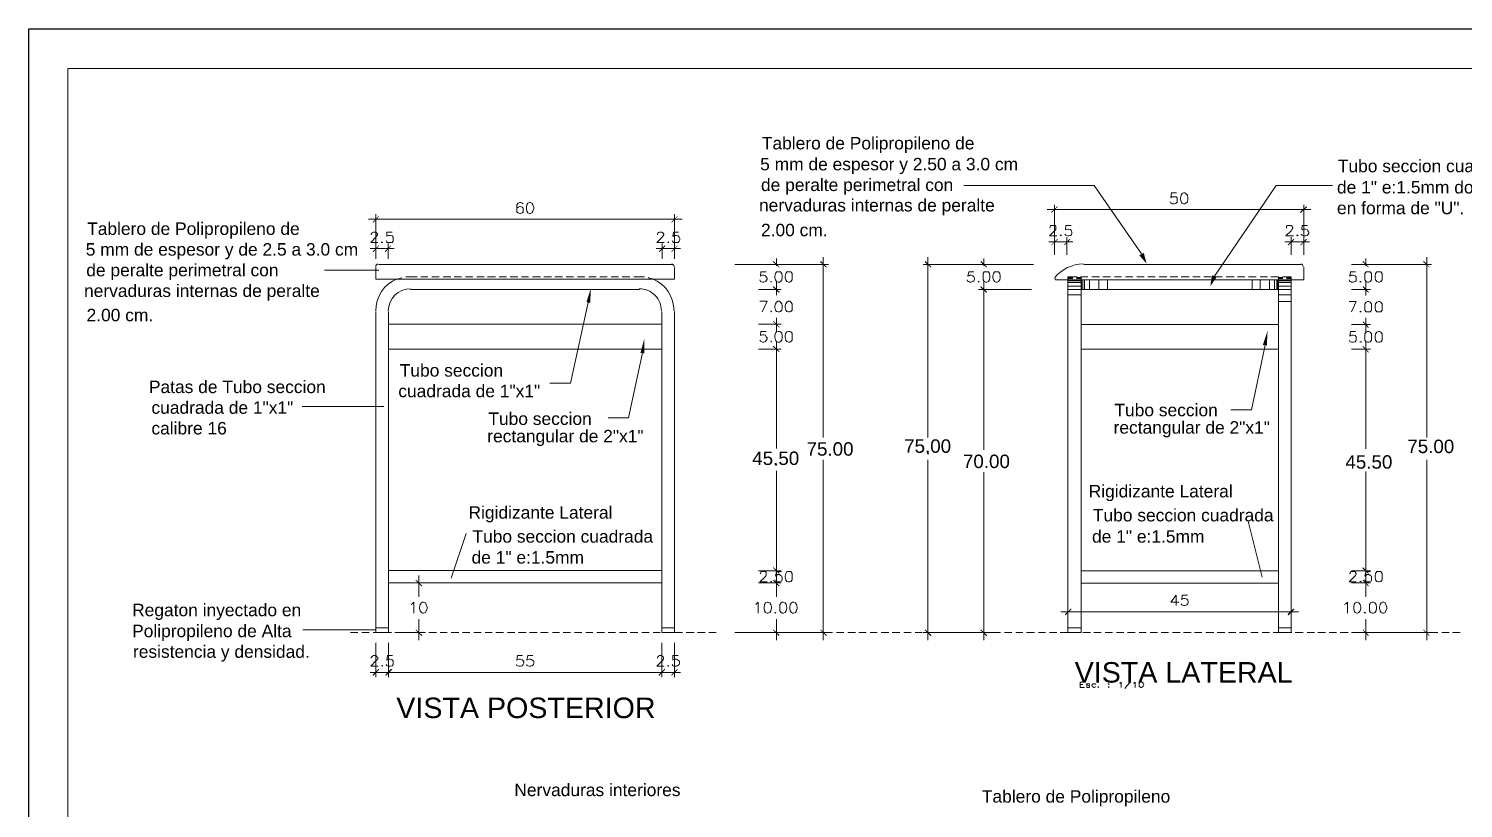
# Model space of a CAD drawing. Header units: inches. Extents: x 0.09 to 5.48, y 0.22 to 3.71.
# Drawn here: x 0.089 to 2.97, y 2.146 to 3.713 of the extents above; entities that cross this region are included whole.
import ezdxf

# ---------------------------------------------------------------- set-up
doc = ezdxf.new("R2010")
doc.units = ezdxf.units.IN
doc.header["$MEASUREMENT"] = 0
for name, color, linetype in [('PDF_PDF4_PDF5_PDF10_0', 7, 'Continuous'), ('PDF_PDF4_PDF5_PDF10_COTAS', 7, 'Continuous'), ('PDF_PDF4_PDF5_PDF10_COTAS-01', 7, 'Continuous'), ('PDF_PDF4_PDF5_PDF10_PIEZAS', 7, 'Continuous'), ('PDF_PDF4_PDF5_PDF10_TEXTO', 7, 'Continuous'), ('PDF_Texto', 7, 'Continuous')]:
    doc.layers.add(name, color=color, linetype=linetype)
doc.styles.add('PDF Arial', font='arial.ttf')

msp = doc.modelspace()

# ---------------------------------------------------------------- linework, layer by layer
at = {"layer": 'PDF_PDF4_PDF5_PDF10_0', "lineweight": 13}
for points in [[(2.3237, 3.2601), (2.2288, 3.3977), (1.9671, 3.3977)], [(2.4703, 3.2157), (2.5938, 3.3977), (2.7073, 3.3977)], [(2.1491, 3.2584), (2.1491, 3.2938)], [(2.1738, 3.2584), (2.1738, 3.2938)], [(2.6242, 3.2584), (2.6242, 3.2938)], [(2.6494, 3.2584), (2.6494, 3.2938)], [(0.7743, 3.2713), (0.7861, 3.2713), (0.8108, 3.2713), (0.8226, 3.2713)], [(0.7861, 3.2505), (0.7861, 3.2809)], [(0.8108, 3.2505), (0.8108, 3.2809)], [(1.3488, 3.2713), (1.3611, 3.2713), (1.3858, 3.2713), (1.3976, 3.2713)], [(1.3611, 3.2505), (1.3611, 3.2809)], [(1.3858, 3.2505), (1.3858, 3.2809)], [(2.1373, 3.2842), (2.1491, 3.2842), (2.1738, 3.2842), (2.1856, 3.2842)], [(2.6612, 3.2842), (2.6494, 3.2842), (2.6242, 3.2842), (2.6118, 3.2842)], [(0.7917, 3.2275), (0.6968, 3.2275), (0.6827, 3.2275)], [(1.5066, 3.2393), (1.6953, 3.2393)], [(1.5543, 3.2393), (1.5998, 3.2393)], [(1.5903, 3.2365), (1.5903, 3.2393), (1.5903, 3.2511)], [(1.6846, 3.2539), (1.6846, 2.8917)], [(2.0322, 3.2393), (1.8851, 3.2393)], [(1.8947, 3.2539), (1.8947, 2.8917)], [(2.1064, 3.2393), (1.9963, 3.2393)], [(2.007, 3.2365), (2.007, 3.2393), (2.007, 3.2511)], [(2.7455, 3.2393), (2.7837, 3.2393)], [(2.7528, 3.2393), (2.9061, 3.2393)], [(2.7741, 3.2365), (2.7741, 3.2393), (2.7741, 3.2511)], [(2.8965, 3.2539), (2.8965, 2.8917)], [(1.5903, 3.1916), (1.5903, 3.1888), (1.5903, 3.1775), (1.5903, 3.2045)], [(2.007, 3.2045), (2.007, 2.8664)], [(2.7741, 3.2045), (2.7741, 3.1764)], [(1.5998, 3.1888), (1.5543, 3.1888), (1.5998, 3.1888)], [(1.9963, 3.1888), (2.1024, 3.1888), (1.9963, 3.1888)], [(2.007, 3.1916), (2.007, 3.1888), (2.007, 3.1775)], [(2.7837, 3.1888), (2.7455, 3.1888), (2.7837, 3.1888)], [(2.7741, 3.1916), (2.7741, 3.1888), (2.7741, 3.1775)], [(1.1354, 3.0006), (1.1769, 3.0006), (1.2123, 3.1629)], [(1.5998, 3.1191), (1.5543, 3.1191), (1.5998, 3.1191)], [(1.5903, 3.1045), (1.5903, 3.1315), (1.5903, 3.1191), (1.5903, 3.1169)], [(2.7837, 3.1186), (2.7455, 3.1186), (2.7837, 3.1186)], [(2.7741, 3.1034), (2.7741, 3.1315)], [(2.7741, 3.1169), (2.7741, 3.1186), (2.7741, 3.1304)], [(1.5903, 3.0843), (1.5903, 2.8692)], [(2.7741, 3.0837), (2.7741, 2.8687)], [(1.2522, 2.931), (1.2932, 2.931), (1.3213, 3.0613)], [(1.5998, 3.0691), (1.5543, 3.0691), (1.5998, 3.0691)], [(1.5903, 3.0708), (1.5903, 3.0691), (1.5903, 3.0579)], [(2.5034, 2.9467), (2.5444, 2.9467), (2.5719, 3.077)], [(2.7837, 3.0691), (2.7455, 3.0691), (2.7837, 3.0691)], [(2.7741, 3.0708), (2.7741, 3.0691), (2.7741, 3.0568)], [(0.8018, 2.9535), (0.7097, 2.9535), (0.6378, 2.9535)], [(1.5903, 2.6086), (1.5903, 2.8243)], [(1.6846, 2.484), (1.6846, 2.8468)], [(1.8947, 2.484), (1.8947, 2.8468)], [(2.8965, 2.484), (2.8965, 2.8468)], [(2.007, 2.484), (2.007, 2.8215)], [(2.7741, 2.6086), (2.7741, 2.8232)], [(2.5658, 2.6109), (2.5382, 2.7232)], [(0.9371, 2.6086), (0.9669, 2.6985)], [(1.5998, 2.6238), (1.5543, 2.6238), (1.5998, 2.6238)], [(1.5903, 2.5873), (1.5903, 2.5991), (1.5903, 2.6238), (1.5903, 2.6356)], [(2.7837, 2.6238), (2.7455, 2.6238), (2.7837, 2.6238)], [(2.7741, 2.5873), (2.7741, 2.5991), (2.7741, 2.6238), (2.7741, 2.6356)], [(0.8315, 2.5991), (0.8815, 2.5991)], [(0.872, 2.6142), (0.872, 2.5716)], [(1.5998, 2.5991), (1.5543, 2.5991), (1.5998, 2.5991)], [(1.5903, 2.6142), (1.5903, 2.5716)], [(2.7837, 2.5991), (2.7455, 2.5991), (2.7837, 2.5991)], [(2.7741, 2.6142), (2.7741, 2.5716)], [(2.1614, 2.5412), (2.6388, 2.5412)], [(2.176, 2.5193), (2.176, 2.5513)], [(2.6242, 2.5412), (2.6242, 2.5513)], [(0.872, 2.484), (0.872, 2.5266)], [(1.5903, 2.484), (1.5903, 2.5266)], [(2.7741, 2.484), (2.7741, 2.5266)], [(0.7861, 2.5047), (0.69, 2.5047), (0.6389, 2.5047)], [(0.8315, 2.4997), (0.8815, 2.4997)], [(1.5066, 2.4997), (1.6953, 2.4997)], [(1.5543, 2.4997), (1.5998, 2.4997)], [(1.8851, 2.4997), (2.0322, 2.4997), (1.9963, 2.4997)], [(2.7455, 2.4997), (2.7837, 2.4997)], [(2.7528, 2.4997), (2.9061, 2.4997)]]:
    msp.add_lwpolyline(points, dxfattribs=at)
at = {"layer": 'PDF_PDF4_PDF5_PDF10_0', "lineweight": 18}
for points in [[(2.1395, 3.3118), (2.1395, 3.3134), (2.1412, 3.3157), (2.1412, 3.3174), (2.144, 3.3174), (2.1485, 3.3174), (2.1502, 3.3174), (2.1519, 3.3157), (2.1519, 3.3134), (2.1519, 3.3118), (2.1519, 3.3095), (2.1491, 3.3067), (2.1389, 3.2966), (2.1535, 3.2966)], [(2.1822, 3.3174), (2.1715, 3.3174), (2.171, 3.3084), (2.1715, 3.3095), (2.1755, 3.3101), (2.1777, 3.3101), (2.1811, 3.3095), (2.1833, 3.3067), (2.1839, 3.3039), (2.1839, 3.3016), (2.1833, 3.2988), (2.1811, 3.2972), (2.1777, 3.2966), (2.1755, 3.2966), (2.1715, 3.2972), (2.171, 3.2983), (2.1698, 3.3)], [(2.6146, 3.3118), (2.6146, 3.3134), (2.6152, 3.3157), (2.6169, 3.3174), (2.6191, 3.3174), (2.623, 3.3174), (2.6247, 3.3174), (2.6259, 3.3157), (2.6275, 3.3134), (2.6275, 3.3118), (2.6259, 3.3095), (2.6242, 3.3067), (2.6135, 3.2966), (2.6287, 3.2966)], [(2.6573, 3.3174), (2.6466, 3.3174), (2.6455, 3.3084), (2.6466, 3.3095), (2.6494, 3.3101), (2.6528, 3.3101), (2.6562, 3.3095), (2.6579, 3.3067), (2.6596, 3.3039), (2.6596, 3.3016), (2.6579, 3.2988), (2.6562, 3.2972), (2.6528, 3.2966), (2.6494, 3.2966), (2.6466, 3.2972), (2.6455, 3.2983), (2.6438, 3.3)], [(0.7765, 3.2988), (0.7765, 3.3), (0.7776, 3.3022), (0.7782, 3.3033), (0.781, 3.3039), (0.7844, 3.3039), (0.7872, 3.3033), (0.7877, 3.3022), (0.7889, 3.3), (0.7889, 3.2983), (0.7877, 3.2966), (0.7861, 3.2938), (0.7759, 3.2831), (0.79, 3.2831)], [(0.8186, 3.3039), (0.808, 3.3039), (0.808, 3.2955), (0.808, 3.2966), (0.8113, 3.2972), (0.8147, 3.2972), (0.8186, 3.2966), (0.8203, 3.2938), (0.8209, 3.291), (0.8209, 3.2887), (0.8203, 3.2859), (0.8186, 3.2831), (0.8147, 3.2831), (0.8113, 3.2831), (0.808, 3.2831), (0.808, 3.2848), (0.8063, 3.287)], [(1.3516, 3.2988), (1.3516, 3.3), (1.3521, 3.3022), (1.3538, 3.3033), (1.3555, 3.3039), (1.36, 3.3039), (1.3617, 3.3033), (1.3628, 3.3022), (1.3645, 3.3), (1.3645, 3.2983), (1.3628, 3.2966), (1.3611, 3.2938), (1.3505, 3.2831), (1.3651, 3.2831)], [(1.3937, 3.3039), (1.3836, 3.3039), (1.3825, 3.2955), (1.3836, 3.2966), (1.3858, 3.2972), (1.3898, 3.2972), (1.3931, 3.2966), (1.3948, 3.2938), (1.3965, 3.291), (1.3965, 3.2887), (1.3948, 3.2859), (1.3931, 3.2831), (1.3898, 3.2831), (1.3858, 3.2831), (1.3836, 3.2831), (1.3825, 3.2848), (1.3808, 3.287)], [(1.5695, 3.2241), (1.5588, 3.2241), (1.5583, 3.2157), (1.5588, 3.2163), (1.5622, 3.2174), (1.565, 3.2174), (1.5684, 3.2163), (1.57, 3.214), (1.5717, 3.2112), (1.5717, 3.2095), (1.57, 3.2062), (1.5684, 3.2045), (1.565, 3.2034), (1.5622, 3.2034), (1.5588, 3.2045), (1.5583, 3.2051), (1.5571, 3.2079)], [(1.9868, 3.2241), (1.9766, 3.2241), (1.975, 3.2157), (1.9766, 3.2163), (1.9789, 3.2174), (1.9817, 3.2174), (1.9851, 3.2163), (1.9868, 3.214), (1.9884, 3.2112), (1.9884, 3.2095), (1.9868, 3.2062), (1.9851, 3.2045), (1.9817, 3.2034), (1.9789, 3.2034), (1.9766, 3.2045), (1.975, 3.2051), (1.9738, 3.2079)], [(2.7533, 3.2241), (2.7432, 3.2241), (2.7421, 3.2157), (2.7432, 3.2163), (2.7455, 3.2174), (2.7488, 3.2174), (2.7528, 3.2163), (2.7545, 3.214), (2.755, 3.2112), (2.755, 3.2095), (2.7545, 3.2062), (2.7528, 3.2045), (2.7488, 3.2034), (2.7455, 3.2034), (2.7432, 3.2045), (2.7421, 3.2051), (2.741, 3.2079)], [(1.5616, 3.1438), (1.5717, 3.1652), (1.5571, 3.1652)], [(2.7455, 3.1438), (2.755, 3.1646), (2.741, 3.1646)], [(1.5695, 3.1045), (1.5588, 3.1045), (1.5583, 3.0961), (1.5588, 3.0967), (1.5622, 3.0978), (1.565, 3.0978), (1.5684, 3.0967), (1.57, 3.0939), (1.5717, 3.0916), (1.5717, 3.0899), (1.57, 3.0866), (1.5684, 3.0843), (1.565, 3.0826), (1.5622, 3.0826), (1.5588, 3.0843), (1.5583, 3.0854), (1.5571, 3.0871)], [(2.7533, 3.1045), (2.7432, 3.1045), (2.7421, 3.095), (2.7432, 3.0961), (2.7455, 3.0967), (2.7488, 3.0967), (2.7528, 3.0961), (2.7545, 3.0939), (2.755, 3.0916), (2.755, 3.0888), (2.7545, 3.0866), (2.7528, 3.0837), (2.7488, 3.0826), (2.7455, 3.0826), (2.7432, 3.0837), (2.7421, 3.0843), (2.741, 3.0871)], [(1.5583, 2.6176), (1.5583, 2.6182), (1.5588, 2.6204), (1.5599, 2.6221), (1.5622, 2.6221), (1.5667, 2.6221), (1.5684, 2.6221), (1.5695, 2.6204), (1.57, 2.6182), (1.57, 2.6165), (1.5695, 2.6142), (1.5678, 2.6114), (1.5571, 2.6013), (1.5717, 2.6013)], [(1.6004, 2.6221), (1.5903, 2.6221), (1.5886, 2.6131), (1.5903, 2.6142), (1.5925, 2.6159), (1.5964, 2.6159), (1.5987, 2.6142), (1.6015, 2.6126), (1.6021, 2.6086), (1.6021, 2.6069), (1.6015, 2.6036), (1.5987, 2.6019), (1.5964, 2.6013), (1.5925, 2.6013), (1.5903, 2.6019), (1.5886, 2.603), (1.5875, 2.6053)], [(2.7421, 2.6176), (2.7421, 2.6182), (2.7432, 2.6204), (2.7438, 2.6221), (2.7455, 2.6221), (2.7505, 2.6221), (2.7528, 2.6221), (2.7533, 2.6204), (2.7545, 2.6182), (2.7545, 2.6165), (2.7533, 2.6142), (2.7505, 2.6114), (2.741, 2.6013), (2.755, 2.6013)], [(2.7837, 2.6221), (2.7741, 2.6221), (2.7724, 2.6131), (2.7741, 2.6142), (2.7769, 2.6159), (2.7803, 2.6159), (2.7831, 2.6142), (2.7859, 2.6126), (2.7859, 2.6086), (2.7859, 2.6069), (2.7859, 2.6036), (2.7831, 2.6019), (2.7803, 2.6013), (2.7769, 2.6013), (2.7741, 2.6019), (2.7724, 2.603), (2.7719, 2.6053)], [(2.3934, 2.5536), (2.3934, 2.5749), (2.3827, 2.5603), (2.3984, 2.5603)], [(2.4158, 2.5749), (2.4051, 2.5749), (2.4046, 2.5654), (2.4051, 2.5665), (2.408, 2.5682), (2.4113, 2.5682), (2.4147, 2.5665), (2.4164, 2.5648), (2.4175, 2.5609), (2.4175, 2.5603), (2.4164, 2.557), (2.4147, 2.5553), (2.4113, 2.5536), (2.408, 2.5536), (2.4051, 2.5553), (2.4046, 2.5553), (2.4035, 2.5575)], [(0.8568, 2.5558), (0.8585, 2.557), (0.8619, 2.5603), (0.8619, 2.5384)], [(1.5487, 2.5558), (1.5504, 2.557), (1.5538, 2.5603), (1.5538, 2.5384)], [(2.7314, 2.5558), (2.7342, 2.557), (2.7371, 2.5603), (2.7371, 2.5384)]]:
    msp.add_lwpolyline(points, dxfattribs=at)
for points in [[(2.162, 3.2983), (2.1603, 3.2972), (2.162, 3.2966), (2.162, 3.2972)], [(2.636, 3.2983), (2.6354, 3.2972), (2.636, 3.2966), (2.6382, 3.2972)], [(0.7973, 3.2848), (0.7973, 3.2831), (0.7995, 3.2831)], [(1.3729, 3.2848), (1.3724, 3.2831), (1.3729, 3.2831), (1.3746, 3.2831)], [(1.5796, 3.2051), (1.579, 3.2045), (1.5796, 3.2034), (1.5807, 3.2045)], [(1.5936, 3.2241), (1.5908, 3.2241), (1.5886, 3.2208), (1.5875, 3.2157), (1.5875, 3.2124), (1.5886, 3.2079), (1.5908, 3.2045), (1.5936, 3.2034), (1.5964, 3.2034), (1.5987, 3.2045), (1.6015, 3.2079), (1.6021, 3.2124), (1.6021, 3.2157), (1.6015, 3.2208), (1.5987, 3.2241), (1.5964, 3.2241)], [(1.6144, 3.2241), (1.6116, 3.2241), (1.6094, 3.2208), (1.6082, 3.2157), (1.6082, 3.2124), (1.6094, 3.2079), (1.6116, 3.2045), (1.6144, 3.2034), (1.6172, 3.2034), (1.6195, 3.2045), (1.6223, 3.2079), (1.6223, 3.2124), (1.6223, 3.2157), (1.6223, 3.2208), (1.6195, 3.2241), (1.6172, 3.2241)], [(1.9963, 3.2051), (1.9957, 3.2045), (1.9963, 3.2034), (1.9974, 3.2045)], [(2.0109, 3.2241), (2.0075, 3.2241), (2.0058, 3.2208), (2.0053, 3.2157), (2.0053, 3.2124), (2.0058, 3.2079), (2.0075, 3.2045), (2.0109, 3.2034), (2.0131, 3.2034), (2.0165, 3.2045), (2.0182, 3.2079), (2.0188, 3.2124), (2.0188, 3.2157), (2.0182, 3.2208), (2.0165, 3.2241), (2.0131, 3.2241)], [(2.0311, 3.2241), (2.0283, 3.2241), (2.0261, 3.2208), (2.0249, 3.2157), (2.0249, 3.2124), (2.0261, 3.2079), (2.0283, 3.2045), (2.0311, 3.2034), (2.0339, 3.2034), (2.0362, 3.2045), (2.039, 3.2079), (2.0395, 3.2124), (2.0395, 3.2157), (2.039, 3.2208), (2.0362, 3.2241), (2.0339, 3.2241)], [(2.764, 3.2051), (2.7623, 3.2045), (2.764, 3.2034), (2.7646, 3.2045)], [(2.7775, 3.2241), (2.7752, 3.2241), (2.7724, 3.2208), (2.7719, 3.2157), (2.7719, 3.2124), (2.7724, 3.2079), (2.7752, 3.2045), (2.7775, 3.2034), (2.7803, 3.2034), (2.7831, 3.2045), (2.7859, 3.2079), (2.7859, 3.2124), (2.7859, 3.2157), (2.7859, 3.2208), (2.7831, 3.2241), (2.7803, 3.2241)], [(2.7994, 3.2241), (2.7966, 3.2241), (2.7938, 3.2208), (2.7932, 3.2157), (2.7932, 3.2124), (2.7938, 3.2079), (2.7966, 3.2045), (2.7994, 3.2034), (2.8016, 3.2034), (2.8044, 3.2045), (2.8067, 3.2079), (2.8067, 3.2124), (2.8067, 3.2157), (2.8067, 3.2208), (2.8044, 3.2241), (2.8016, 3.2241)], [(1.5796, 3.1455), (1.579, 3.1444), (1.5796, 3.1438), (1.5807, 3.1444)], [(1.5936, 3.1652), (1.5908, 3.1635), (1.5886, 3.1601), (1.5875, 3.1556), (1.5875, 3.1523), (1.5886, 3.1472), (1.5908, 3.1444), (1.5936, 3.1438), (1.5964, 3.1438), (1.5987, 3.1444), (1.6015, 3.1472), (1.6021, 3.1523), (1.6021, 3.1556), (1.6015, 3.1601), (1.5987, 3.1635), (1.5964, 3.1652)], [(1.6144, 3.1652), (1.6116, 3.1635), (1.6094, 3.1601), (1.6082, 3.1556), (1.6082, 3.1523), (1.6094, 3.1472), (1.6116, 3.1444), (1.6144, 3.1438), (1.6172, 3.1438), (1.6195, 3.1444), (1.6223, 3.1472), (1.6223, 3.1523), (1.6223, 3.1556), (1.6223, 3.1601), (1.6195, 3.1635), (1.6172, 3.1652)], [(2.764, 3.1455), (2.7623, 3.1438), (2.764, 3.1438), (2.7646, 3.1438)], [(2.7775, 3.1646), (2.7752, 3.1635), (2.7724, 3.1601), (2.7719, 3.1551), (2.7719, 3.1523), (2.7724, 3.1472), (2.7752, 3.1438), (2.7775, 3.1438), (2.7803, 3.1438), (2.7831, 3.1438), (2.7859, 3.1472), (2.7859, 3.1523), (2.7859, 3.1551), (2.7859, 3.1601), (2.7831, 3.1635), (2.7803, 3.1646)], [(2.7994, 3.1646), (2.7966, 3.1635), (2.7938, 3.1601), (2.7932, 3.1551), (2.7932, 3.1523), (2.7938, 3.1472), (2.7966, 3.1438), (2.7994, 3.1438), (2.8016, 3.1438), (2.8044, 3.1438), (2.8067, 3.1472), (2.8067, 3.1523), (2.8067, 3.1551), (2.8067, 3.1601), (2.8044, 3.1635), (2.8016, 3.1646)], [(1.5796, 3.0854), (1.579, 3.0843), (1.5796, 3.0826), (1.5807, 3.0843)], [(1.5936, 3.1045), (1.5908, 3.1034), (1.5886, 3.1012), (1.5875, 3.0961), (1.5875, 3.0922), (1.5886, 3.0871), (1.5908, 3.0843), (1.5936, 3.0826), (1.5964, 3.0826), (1.5987, 3.0843), (1.6015, 3.0871), (1.6021, 3.0922), (1.6021, 3.0961), (1.6015, 3.1012), (1.5987, 3.1034), (1.5964, 3.1045)], [(1.6144, 3.1045), (1.6116, 3.1034), (1.6094, 3.1012), (1.6082, 3.0961), (1.6082, 3.0922), (1.6094, 3.0871), (1.6116, 3.0843), (1.6144, 3.0826), (1.6172, 3.0826), (1.6195, 3.0843), (1.6223, 3.0871), (1.6223, 3.0922), (1.6223, 3.0961), (1.6223, 3.1012), (1.6195, 3.1034), (1.6172, 3.1045)], [(2.764, 3.0843), (2.7623, 3.0837), (2.764, 3.0826), (2.7646, 3.0837)], [(2.7775, 3.1045), (2.7752, 3.1028), (2.7724, 3.1), (2.7719, 3.095), (2.7719, 3.0922), (2.7724, 3.0871), (2.7752, 3.0837), (2.7775, 3.0826), (2.7803, 3.0826), (2.7831, 3.0837), (2.7859, 3.0871), (2.7859, 3.0922), (2.7859, 3.095), (2.7859, 3.1), (2.7831, 3.1028), (2.7803, 3.1045)], [(2.7994, 3.1045), (2.7966, 3.1028), (2.7938, 3.1), (2.7932, 3.095), (2.7932, 3.0922), (2.7938, 3.0871), (2.7966, 3.0837), (2.7994, 3.0826), (2.8016, 3.0826), (2.8044, 3.0837), (2.8067, 3.0871), (2.8067, 3.0922), (2.8067, 3.095), (2.8067, 3.1), (2.8044, 3.1028), (2.8016, 3.1045)], [(1.8947, 2.8597), (1.8941, 2.8597), (1.8947, 2.858), (1.8958, 2.8597)], [(1.5903, 2.8378), (1.5886, 2.8361), (1.5903, 2.8361), (1.5908, 2.8361)], [(1.5796, 2.603), (1.579, 2.6019), (1.5796, 2.6013), (1.5807, 2.6019)], [(1.6144, 2.6221), (1.6116, 2.6221), (1.6094, 2.6182), (1.6082, 2.6131), (1.6082, 2.6109), (1.6094, 2.6053), (1.6116, 2.6019), (1.6144, 2.6013), (1.6172, 2.6013), (1.6195, 2.6019), (1.6223, 2.6053), (1.6223, 2.6109), (1.6223, 2.6131), (1.6223, 2.6182), (1.6195, 2.6221), (1.6172, 2.6221)], [(2.764, 2.603), (2.7623, 2.6019), (2.764, 2.6013), (2.7646, 2.6019)], [(2.7994, 2.6221), (2.7966, 2.6221), (2.7938, 2.6182), (2.7932, 2.6131), (2.7932, 2.6109), (2.7938, 2.6053), (2.7966, 2.6019), (2.7994, 2.6013), (2.8016, 2.6013), (2.8044, 2.6019), (2.8067, 2.6053), (2.8067, 2.6109), (2.8067, 2.6131), (2.8067, 2.6182), (2.8044, 2.6221), (2.8016, 2.6221)], [(0.8798, 2.5603), (0.8776, 2.5592), (0.8748, 2.5558), (0.8737, 2.5508), (0.8737, 2.548), (0.8748, 2.5429), (0.8776, 2.5396), (0.8798, 2.5384), (0.8815, 2.5384), (0.8855, 2.5396), (0.8871, 2.5429), (0.8888, 2.548), (0.8888, 2.5508), (0.8871, 2.5558), (0.8855, 2.5592), (0.8815, 2.5603)], [(1.5717, 2.5603), (1.5684, 2.5592), (1.5667, 2.5558), (1.5656, 2.5508), (1.5656, 2.548), (1.5667, 2.5429), (1.5684, 2.5396), (1.5717, 2.5384), (1.5734, 2.5384), (1.5773, 2.5396), (1.579, 2.5429), (1.5807, 2.548), (1.5807, 2.5508), (1.579, 2.5558), (1.5773, 2.5592), (1.5734, 2.5603)], [(1.5886, 2.5401), (1.5875, 2.5396), (1.5886, 2.5384), (1.5891, 2.5396)], [(1.6021, 2.5603), (1.5998, 2.5592), (1.597, 2.5558), (1.597, 2.5508), (1.597, 2.548), (1.597, 2.5429), (1.5998, 2.5396), (1.6021, 2.5384), (1.6049, 2.5384), (1.6077, 2.5396), (1.6099, 2.5429), (1.611, 2.548), (1.611, 2.5508), (1.6099, 2.5558), (1.6077, 2.5592), (1.6049, 2.5603)], [(1.6228, 2.5603), (1.6206, 2.5592), (1.6178, 2.5558), (1.6172, 2.5508), (1.6172, 2.548), (1.6178, 2.5429), (1.6206, 2.5396), (1.6228, 2.5384), (1.6256, 2.5384), (1.6285, 2.5396), (1.6307, 2.5429), (1.6318, 2.548), (1.6318, 2.5508), (1.6307, 2.5558), (1.6285, 2.5592), (1.6256, 2.5603)], [(2.7561, 2.5603), (2.7528, 2.5592), (2.7505, 2.5558), (2.75, 2.5508), (2.75, 2.548), (2.7505, 2.5429), (2.7528, 2.5396), (2.7561, 2.5384), (2.7578, 2.5384), (2.7601, 2.5396), (2.7629, 2.5429), (2.764, 2.548), (2.764, 2.5508), (2.7629, 2.5558), (2.7601, 2.5592), (2.7578, 2.5603)], [(2.7724, 2.5401), (2.7707, 2.5396), (2.7724, 2.5384), (2.7736, 2.5396)], [(2.787, 2.5603), (2.7837, 2.5592), (2.7814, 2.5558), (2.7814, 2.5508), (2.7814, 2.548), (2.7814, 2.5429), (2.7837, 2.5396), (2.787, 2.5384), (2.7898, 2.5384), (2.7921, 2.5396), (2.7949, 2.5429), (2.7955, 2.548), (2.7955, 2.5508), (2.7949, 2.5558), (2.7921, 2.5592), (2.7898, 2.5603)], [(2.8078, 2.5603), (2.805, 2.5592), (2.8028, 2.5558), (2.8016, 2.5508), (2.8016, 2.548), (2.8028, 2.5429), (2.805, 2.5396), (2.8078, 2.5384), (2.8106, 2.5384), (2.8129, 2.5396), (2.8146, 2.5429), (2.8162, 2.548), (2.8162, 2.5508), (2.8146, 2.5558), (2.8129, 2.5592), (2.8106, 2.5603)]]:
    msp.add_lwpolyline(points, close=True, dxfattribs=at)
at = {"layer": 'PDF_PDF4_PDF5_PDF10_0', "lineweight": 5}
for points in [[(1.3858, 3.2337), (1.3858, 3.2095), (0.7861, 3.2095), (0.7861, 3.2337)], [(0.7917, 3.2393), (1.3808, 3.2393)], [(2.6494, 3.2337), (2.6494, 3.2084), (2.1507, 3.2084), (2.1524, 3.2084)], [(2.6438, 3.2393), (2.2075, 3.2393)], [(0.8383, 3.2124), (0.8377, 3.2124), (0.8287, 3.2095)], [(0.8686, 3.214), (0.8557, 3.214), (0.8473, 3.214), (0.8461, 3.214)], [(0.8759, 3.214), (0.8905, 3.214)], [(0.8984, 3.214), (0.913, 3.214)], [(0.9208, 3.214), (0.9366, 3.214)], [(0.9433, 3.214), (0.9579, 3.214)], [(0.9658, 3.214), (0.9809, 3.214)], [(0.9888, 3.214), (1.0034, 3.214)], [(1.0101, 3.214), (1.0259, 3.214)], [(1.0337, 3.214), (1.0483, 3.214)], [(1.0556, 3.214), (1.0708, 3.214)], [(1.0781, 3.214), (1.0927, 3.214)], [(1.1005, 3.214), (1.1163, 3.214)], [(1.123, 3.214), (1.1387, 3.214)], [(1.1455, 3.214), (1.1606, 3.214)], [(1.1679, 3.214), (1.1831, 3.214)], [(1.191, 3.214), (1.2056, 3.214)], [(1.2134, 3.214), (1.228, 3.214)], [(1.2359, 3.214), (1.2505, 3.214)], [(1.2584, 3.214), (1.2735, 3.214)], [(1.2803, 3.214), (1.296, 3.214)], [(1.3252, 3.214), (1.3246, 3.214), (1.3156, 3.214), (1.3038, 3.214)], [(1.3426, 3.2095), (1.3342, 3.2124), (1.3331, 3.2124)], [(2.2024, 3.214), (2.2024, 3.2084), (2.2024, 2.4997), (2.176, 2.4997), (2.176, 3.2084), (2.176, 3.214), (2.1945, 3.214)], [(2.176, 3.2129), (2.1856, 3.2129)], [(2.176, 3.2112), (2.1856, 3.2112)], [(2.176, 3.2107), (2.1856, 3.2107)], [(2.176, 3.2084), (2.2024, 3.2084)], [(2.176, 3.2062), (2.2024, 3.2062)], [(2.176, 3.2028), (2.2024, 3.2028)], [(2.1929, 3.2129), (2.2024, 3.2129)], [(2.1929, 3.2112), (2.2024, 3.2112)], [(2.1929, 3.2107), (2.2024, 3.2107)], [(2.2159, 3.214), (2.2013, 3.214)], [(2.203, 3.1888), (2.203, 3.2084)], [(2.2058, 3.1888), (2.2058, 3.2084)], [(2.2091, 3.1888), (2.2091, 3.2084)], [(2.2193, 3.1888), (2.2193, 3.2084)], [(2.2395, 3.214), (2.2237, 3.214)], [(2.2378, 3.1888), (2.2378, 3.2084)], [(2.2614, 3.214), (2.2462, 3.214)], [(2.2552, 3.1888), (2.2552, 3.2084)], [(2.2838, 3.214), (2.2692, 3.214)], [(2.3063, 3.214), (2.2917, 3.214)], [(2.3288, 3.214), (2.3142, 3.214)], [(2.3512, 3.214), (2.3366, 3.214)], [(2.3743, 3.214), (2.3591, 3.214)], [(2.3967, 3.214), (2.381, 3.214)], [(2.4192, 3.214), (2.4035, 3.214)], [(2.4416, 3.214), (2.427, 3.214)], [(2.4636, 3.214), (2.449, 3.214)], [(2.486, 3.214), (2.4714, 3.214)], [(2.5096, 3.214), (2.4939, 3.214)], [(2.5309, 3.214), (2.5163, 3.214)], [(2.554, 3.214), (2.5388, 3.214)], [(2.5461, 3.1888), (2.5461, 3.2084)], [(2.5764, 3.214), (2.5618, 3.214)], [(2.5618, 3.1888), (2.5618, 3.2084)], [(2.5809, 3.1888), (2.5809, 3.2084)], [(2.5832, 3.214), (2.5989, 3.214), (2.5989, 3.2084), (2.5989, 2.4997), (2.6242, 2.4997), (2.6242, 3.2084), (2.6242, 3.214), (2.6068, 3.214)], [(2.591, 3.1888), (2.591, 3.2084)], [(2.5955, 3.1888), (2.5955, 3.2084)], [(2.5972, 3.1888), (2.5972, 3.2084)], [(2.5989, 3.2129), (2.6073, 3.2129)], [(2.5989, 3.2112), (2.6073, 3.2112)], [(2.5989, 3.2107), (2.6073, 3.2107)], [(2.5989, 3.2084), (2.6073, 3.2084)], [(2.5989, 3.2062), (2.6242, 3.2062)], [(2.5989, 3.2028), (2.6242, 3.2028)], [(2.6152, 3.2129), (2.6242, 3.2129)], [(2.6152, 3.2112), (2.6242, 3.2112)], [(2.6152, 3.2107), (2.6242, 3.2107)], [(2.6152, 3.2084), (2.6242, 3.2084)], [(0.8557, 3.1888), (1.3156, 3.1888)], [(2.176, 3.1955), (2.2024, 3.1955)], [(2.6242, 3.1888), (2.5989, 3.1888), (2.2024, 3.1888), (2.176, 3.1888)], [(2.176, 3.1781), (2.2024, 3.1781)], [(2.5989, 3.1955), (2.6242, 3.1955)], [(2.5989, 3.1781), (2.6242, 3.1781)], [(0.7861, 3.1444), (0.7861, 2.4997), (0.8113, 2.4997), (0.8113, 3.1444)], [(1.3858, 3.1444), (1.3858, 2.4997), (1.36, 2.4997), (1.36, 3.1444)], [(2.5989, 3.1646), (2.6242, 3.1646)], [(1.36, 3.1191), (0.8113, 3.1191)], [(2.5989, 3.1186), (2.2024, 3.1186)], [(1.36, 3.0691), (0.8113, 3.0691)], [(2.5989, 3.0691), (2.2024, 3.0691)], [(0.8113, 2.6244), (1.36, 2.6244)], [(2.5989, 2.6238), (2.2024, 2.6238)], [(0.8113, 2.5991), (1.36, 2.5991), (1.0944, 2.5991)], [(2.5989, 2.5985), (2.2024, 2.5985)], [(0.7861, 2.5092), (0.8113, 2.5092)], [(1.3858, 2.5092), (1.36, 2.5092)], [(2.176, 2.5092), (2.2024, 2.5092)], [(2.5989, 2.5092), (2.6242, 2.5092)], [(0.7495, 2.4997), (0.7349, 2.4997)], [(0.7726, 2.4997), (0.7574, 2.4997)], [(0.795, 2.4997), (0.7804, 2.4997)], [(0.8175, 2.4997), (0.8029, 2.4997)], [(0.84, 2.4997), (0.8242, 2.4997)], [(0.8619, 2.4997), (0.8473, 2.4997)], [(0.8855, 2.4997), (0.8703, 2.4997)], [(0.9079, 2.4997), (0.8922, 2.4997)], [(0.9293, 2.4997), (0.9147, 2.4997)], [(0.9523, 2.4997), (0.9371, 2.4997)], [(0.9748, 2.4997), (0.9596, 2.4997)], [(0.9972, 2.4997), (0.9826, 2.4997)], [(1.0197, 2.4997), (1.0051, 2.4997)], [(1.0421, 2.4997), (1.027, 2.4997)], [(1.0652, 2.4997), (1.05, 2.4997)], [(1.0876, 2.4997), (1.0725, 2.4997)], [(1.1101, 2.4997), (1.0944, 2.4997)], [(1.132, 2.4997), (1.1168, 2.4997)], [(1.155, 2.4997), (1.1404, 2.4997)], [(1.1769, 2.4997), (1.1623, 2.4997)], [(1.1994, 2.4997), (1.1848, 2.4997)], [(1.2219, 2.4997), (1.2073, 2.4997)], [(1.2449, 2.4997), (1.2297, 2.4997)], [(1.2673, 2.4997), (1.2522, 2.4997)], [(1.2898, 2.4997), (1.2752, 2.4997)], [(1.3123, 2.4997), (1.2965, 2.4997)], [(1.3347, 2.4997), (1.3201, 2.4997)], [(1.3572, 2.4997), (1.3426, 2.4997)], [(1.3791, 2.4997), (1.3645, 2.4997)], [(1.4016, 2.4997), (1.387, 2.4997)], [(1.4252, 2.4997), (1.4094, 2.4997)], [(1.4471, 2.4997), (1.4319, 2.4997)], [(1.4695, 2.4997), (1.4549, 2.4997)], [(1.6812, 2.4997), (1.665, 2.4997)], [(1.7031, 2.4997), (1.688, 2.4997)], [(1.7256, 2.4997), (1.711, 2.4997)], [(1.7492, 2.4997), (1.7335, 2.4997)], [(1.7705, 2.4997), (1.7559, 2.4997)], [(1.793, 2.4997), (1.7784, 2.4997)], [(1.816, 2.4997), (1.8009, 2.4997)], [(1.8385, 2.4997), (1.8228, 2.4997)], [(1.861, 2.4997), (1.8464, 2.4997)], [(1.8834, 2.4997), (1.8688, 2.4997)], [(1.9053, 2.4997), (1.8907, 2.4997)], [(1.9289, 2.4997), (1.9132, 2.4997)], [(1.9514, 2.4997), (1.9356, 2.4997)], [(1.9727, 2.4997), (1.9581, 2.4997)], [(1.9957, 2.4997), (1.9806, 2.4997)], [(2.0188, 2.4997), (2.0036, 2.4997)], [(2.0407, 2.4997), (2.0261, 2.4997)], [(2.0631, 2.4997), (2.0485, 2.4997)], [(2.0856, 2.4997), (2.071, 2.4997)], [(2.1086, 2.4997), (2.0929, 2.4997)], [(2.1311, 2.4997), (2.1165, 2.4997)], [(2.1535, 2.4997), (2.1389, 2.4997)], [(2.1755, 2.4997), (2.1603, 2.4997)], [(2.1985, 2.4997), (2.1833, 2.4997)], [(2.2215, 2.4997), (2.2058, 2.4997)], [(2.2428, 2.4997), (2.2282, 2.4997)], [(2.2653, 2.4997), (2.2507, 2.4997)], [(2.2883, 2.4997), (2.2732, 2.4997)], [(2.3108, 2.4997), (2.2956, 2.4997)], [(2.3333, 2.4997), (2.3187, 2.4997)], [(2.3557, 2.4997), (2.3411, 2.4997)], [(2.3782, 2.4997), (2.363, 2.4997)], [(2.4012, 2.4997), (2.3861, 2.4997)], [(2.4237, 2.4997), (2.408, 2.4997)], [(2.445, 2.4997), (2.4304, 2.4997)], [(2.4686, 2.4997), (2.4529, 2.4997)], [(2.4911, 2.4997), (2.4753, 2.4997)], [(2.513, 2.4997), (2.4984, 2.4997)], [(2.5354, 2.4997), (2.5208, 2.4997)], [(2.5579, 2.4997), (2.5433, 2.4997)], [(2.5809, 2.4997), (2.5658, 2.4997)], [(2.6034, 2.4997), (2.5882, 2.4997)], [(2.6259, 2.4997), (2.6101, 2.4997)], [(2.6483, 2.4997), (2.6326, 2.4997)], [(2.6708, 2.4997), (2.6562, 2.4997)], [(2.6932, 2.4997), (2.6781, 2.4997)], [(2.7151, 2.4997), (2.7005, 2.4997)], [(2.7387, 2.4997), (2.723, 2.4997)], [(2.7601, 2.4997), (2.7455, 2.4997)], [(2.7831, 2.4997), (2.7679, 2.4997)], [(2.8061, 2.4997), (2.7915, 2.4997)], [(2.8286, 2.4997), (2.814, 2.4997)], [(2.8511, 2.4997), (2.8365, 2.4997)], [(2.8735, 2.4997), (2.8589, 2.4997)], [(2.8965, 2.4997), (2.8808, 2.4997)], [(2.919, 2.4997), (2.9033, 2.4997)], [(2.9415, 2.4997), (2.9269, 2.4997)], [(2.9634, 2.4997), (2.9482, 2.4997)]]:
    msp.add_lwpolyline(points, dxfattribs=at)
for centre, radius, start, end in [((0.7903, 3.2351), 0.00477, 90.0049, 179.9942), ((1.3799, 3.2351), 0.00477, 0.006, 89.9957), ((2.2089, 3.1621), 0.0783, 91.461, 139.3011), ((2.6435, 3.2351), 0.00477, 0.0046, 89.9954), ((0.8554, 3.1458), 0.0699, 112.6537, 180), ((1.3148, 3.1458), 0.0699, 360, 67.3463), ((2.1516, 3.2115), 0.00197, 141.9578, 269.9783), ((0.8554, 3.1458), 0.0446, 90, 180), ((1.3148, 3.1458), 0.0446, 359.9999, 90.0001)]:
    msp.add_arc(centre, radius, start, end, dxfattribs=at)
at = {"layer": 'PDF_PDF4_PDF5_PDF10_0', "transparency": 33554559}
for points in [[(2.1547, 3.3561), (2.1429, 3.3426), (2.1423, 3.3443)], [(2.1552, 3.3544), (2.1547, 3.3561), (2.1429, 3.3426)], [(2.6421, 3.3443), (2.6438, 3.3426), (2.6545, 3.3561)], [(2.6438, 3.3426), (2.6545, 3.3561), (2.6562, 3.3544)], [(0.7917, 3.3365), (0.781, 3.323), (0.7793, 3.3241)], [(0.7922, 3.3353), (0.7917, 3.3365), (0.781, 3.323)], [(1.3791, 3.3241), (1.3802, 3.323), (1.3915, 3.3365)], [(1.3802, 3.323), (1.3915, 3.3365), (1.392, 3.3353)], [(2.1423, 3.2781), (2.1429, 3.2775), (2.1547, 3.2904)], [(2.1429, 3.2775), (2.1547, 3.2904), (2.1552, 3.2893)], [(2.1794, 3.2904), (2.1693, 3.2775), (2.1676, 3.2781)], [(2.1805, 3.2893), (2.1794, 3.2904), (2.1693, 3.2775)], [(2.6169, 3.2781), (2.6191, 3.2775), (2.6292, 3.2904)], [(2.6191, 3.2775), (2.6292, 3.2904), (2.6309, 3.2893)], [(2.6545, 3.2904), (2.6438, 3.2775), (2.6421, 3.2781)], [(2.6562, 3.2893), (2.6545, 3.2904), (2.6438, 3.2775)], [(0.7793, 3.2651), (0.781, 3.264), (0.7917, 3.2775)], [(0.781, 3.264), (0.7917, 3.2775), (0.7922, 3.2764)], [(0.8158, 3.2775), (0.8051, 3.264), (0.8035, 3.2651)], [(0.8164, 3.2764), (0.8158, 3.2775), (0.8051, 3.264)], [(1.3538, 3.2651), (1.3555, 3.264), (1.3662, 3.2775)], [(1.3555, 3.264), (1.3662, 3.2775), (1.3679, 3.2764)], [(1.3915, 3.2775), (1.3802, 3.264), (1.3791, 3.2651)], [(1.392, 3.2764), (1.3915, 3.2775), (1.3802, 3.264)], [(2.3192, 3.2573), (2.3338, 3.241), (2.3282, 3.2623)], [(1.5846, 3.246), (1.583, 3.2444), (1.597, 3.2337)], [(1.583, 3.2444), (1.597, 3.2337), (1.5953, 3.2331)], [(1.6919, 3.2337), (1.6779, 3.2444), (1.6796, 3.246)], [(1.6902, 3.2331), (1.6919, 3.2337), (1.6779, 3.2444)], [(1.902, 3.2337), (1.8879, 3.2444), (1.8896, 3.246)], [(1.9003, 3.2331), (1.902, 3.2337), (1.8879, 3.2444)], [(2.0014, 3.246), (1.9997, 3.2444), (2.0137, 3.2337)], [(1.9997, 3.2444), (2.0137, 3.2337), (2.012, 3.2331)], [(2.7691, 3.246), (2.7674, 3.2444), (2.7803, 3.2337)], [(2.7674, 3.2444), (2.7803, 3.2337), (2.7792, 3.2331)], [(2.9022, 3.2337), (2.8892, 3.2444), (2.8909, 3.246)], [(2.9016, 3.2331), (2.9022, 3.2337), (2.8892, 3.2444)], [(2.4748, 3.214), (2.4619, 3.1955), (2.4652, 3.2174)], [(1.2089, 3.1635), (1.2179, 3.1921), (1.2162, 3.1618)], [(1.597, 3.1837), (1.583, 3.1938), (1.5846, 3.1955)], [(1.597, 3.1837), (1.583, 3.1938), (1.5846, 3.1955)], [(1.5953, 3.182), (1.597, 3.1837), (1.583, 3.1938)], [(1.5953, 3.182), (1.597, 3.1837), (1.583, 3.1938)], [(2.0137, 3.1837), (1.9997, 3.1938), (2.0014, 3.1955)], [(2.0137, 3.1837), (1.9997, 3.1938), (2.0014, 3.1955)], [(2.012, 3.182), (2.0137, 3.1837), (1.9997, 3.1938)], [(2.012, 3.182), (2.0137, 3.1837), (1.9997, 3.1938)], [(2.7803, 3.1837), (2.7674, 3.1938), (2.7691, 3.1955)], [(2.7803, 3.1837), (2.7674, 3.1938), (2.7691, 3.1955)], [(2.7792, 3.182), (2.7803, 3.1837), (2.7674, 3.1938)], [(2.7792, 3.182), (2.7803, 3.1837), (2.7674, 3.1938)], [(1.5846, 3.1253), (1.583, 3.1247), (1.597, 3.1129)], [(1.5846, 3.1253), (1.583, 3.1247), (1.597, 3.1129)], [(1.583, 3.1247), (1.597, 3.1129), (1.5953, 3.1124)], [(1.583, 3.1247), (1.597, 3.1129), (1.5953, 3.1124)], [(2.7691, 3.1247), (2.7674, 3.1236), (2.7803, 3.1129)], [(2.7691, 3.1247), (2.7674, 3.1236), (2.7803, 3.1129)], [(2.7674, 3.1236), (2.7803, 3.1129), (2.7792, 3.1113)], [(2.7674, 3.1236), (2.7803, 3.1129), (2.7792, 3.1113)], [(1.3173, 3.0613), (1.3252, 3.0905), (1.3252, 3.0602)], [(2.5674, 3.0776), (2.577, 3.1062), (2.5753, 3.0759)], [(1.597, 3.0635), (1.583, 3.0742), (1.5846, 3.0759)], [(1.597, 3.0635), (1.583, 3.0742), (1.5846, 3.0759)], [(1.5953, 3.063), (1.597, 3.0635), (1.583, 3.0742)], [(1.5953, 3.063), (1.597, 3.0635), (1.583, 3.0742)], [(2.7803, 3.063), (2.7674, 3.0742), (2.7691, 3.0748)], [(2.7803, 3.063), (2.7674, 3.0742), (2.7691, 3.0748)], [(2.7792, 3.0618), (2.7803, 3.063), (2.7674, 3.0742)], [(2.7792, 3.0618), (2.7803, 3.063), (2.7674, 3.0742)], [(1.5846, 2.6305), (1.583, 2.63), (1.597, 2.6193)], [(1.5846, 2.6305), (1.583, 2.63), (1.597, 2.6193)], [(1.583, 2.63), (1.597, 2.6193), (1.5953, 2.6176)], [(1.583, 2.63), (1.597, 2.6193), (1.5953, 2.6176)], [(2.7691, 2.6305), (2.7674, 2.6288), (2.7803, 2.6182)], [(2.7691, 2.6305), (2.7674, 2.63), (2.7803, 2.6193)], [(2.7674, 2.63), (2.7803, 2.6193), (2.7792, 2.6176)], [(2.7674, 2.6288), (2.7803, 2.6182), (2.7792, 2.6176)], [(0.8793, 2.5935), (0.8652, 2.6047), (0.8669, 2.6053)], [(0.8776, 2.5923), (0.8793, 2.5935), (0.8652, 2.6047)], [(1.597, 2.5935), (1.583, 2.6047), (1.5846, 2.6053)], [(1.597, 2.5935), (1.583, 2.6047), (1.5846, 2.6053)], [(1.5953, 2.5923), (1.597, 2.5935), (1.583, 2.6047)], [(1.5953, 2.5923), (1.597, 2.5935), (1.583, 2.6047)], [(2.7803, 2.5935), (2.7674, 2.6047), (2.7691, 2.6053)], [(2.7803, 2.5935), (2.7674, 2.6047), (2.7691, 2.6053)], [(2.7792, 2.5923), (2.7803, 2.5935), (2.7674, 2.6047)], [(2.7792, 2.5923), (2.7803, 2.5935), (2.7674, 2.6047)], [(2.1822, 2.548), (2.171, 2.5339), (2.1698, 2.5362)], [(2.1833, 2.5463), (2.1822, 2.548), (2.171, 2.5339)], [(2.6169, 2.5362), (2.6191, 2.5339), (2.6292, 2.548)], [(2.6191, 2.5339), (2.6292, 2.548), (2.6309, 2.5463)], [(0.8669, 2.5053), (0.8652, 2.5047), (0.8793, 2.4941)], [(0.8652, 2.5047), (0.8793, 2.4941), (0.8776, 2.4924)], [(1.5846, 2.5053), (1.583, 2.5047), (1.597, 2.4941)], [(1.583, 2.5047), (1.597, 2.4941), (1.5953, 2.4924)], [(1.6796, 2.5053), (1.6779, 2.5047), (1.6919, 2.4941)], [(1.6779, 2.5047), (1.6919, 2.4941), (1.6902, 2.4924)], [(1.8896, 2.5053), (1.8879, 2.5047), (1.902, 2.4941)], [(1.8879, 2.5047), (1.902, 2.4941), (1.9003, 2.4924)], [(2.0014, 2.5053), (1.9997, 2.5047), (2.0137, 2.4941)], [(1.9997, 2.5047), (2.0137, 2.4941), (2.012, 2.4924)], [(2.7691, 2.5053), (2.7674, 2.5047), (2.7803, 2.4941)], [(2.7674, 2.5047), (2.7803, 2.4941), (2.7792, 2.4924)], [(2.8909, 2.5053), (2.8892, 2.5047), (2.9022, 2.4941)], [(2.8892, 2.5047), (2.9022, 2.4941), (2.9016, 2.4924)], [(0.7793, 2.4143), (0.781, 2.4126), (0.7917, 2.4267)], [(0.781, 2.4126), (0.7917, 2.4267), (0.7922, 2.425)], [(0.8164, 2.4267), (0.8063, 2.4126), (0.8046, 2.4143)], [(0.8164, 2.4267), (0.8063, 2.4126), (0.8046, 2.4143)], [(0.8186, 2.425), (0.8164, 2.4267), (0.8063, 2.4126)], [(0.8186, 2.425), (0.8164, 2.4267), (0.8063, 2.4126)], [(1.3538, 2.4143), (1.355, 2.4126), (1.3662, 2.4267)], [(1.3538, 2.4143), (1.355, 2.4126), (1.3662, 2.4267)], [(1.355, 2.4126), (1.3662, 2.4267), (1.3667, 2.425)], [(1.355, 2.4126), (1.3662, 2.4267), (1.3667, 2.425)], [(1.3915, 2.4267), (1.3802, 2.4126), (1.3791, 2.4143)], [(1.392, 2.425), (1.3915, 2.4267), (1.3802, 2.4126)]]:
    msp.add_solid(points, dxfattribs=at)
at = {"layer": 'PDF_PDF4_PDF5_PDF10_COTAS', "lineweight": 5}
msp.add_lwpolyline([(0.1672, 3.633), (5.4018, 3.633), (5.4018, 0.3033), (0.1672, 0.3033)], close=True, dxfattribs=at)
at = {"layer": 'PDF_PDF4_PDF5_PDF10_COTAS-01', "lineweight": 18}
for points in [[(2.3939, 3.3831), (2.3838, 3.3831), (2.3827, 3.373), (2.3838, 3.3747), (2.3861, 3.3752), (2.3894, 3.3752), (2.3934, 3.3747), (2.395, 3.373), (2.3956, 3.369), (2.3956, 3.3674), (2.395, 3.364), (2.3934, 3.3623), (2.3894, 3.3606), (2.3861, 3.3606), (2.3838, 3.3623), (2.3827, 3.3623), (2.381, 3.3651)], [(1.0815, 3.3606), (1.0798, 3.3623), (1.077, 3.3634), (1.0747, 3.3634), (1.0719, 3.3623), (1.0691, 3.3589), (1.0691, 3.3544), (1.0691, 3.3494), (1.0691, 3.3449), (1.0719, 3.3426), (1.0747, 3.3415), (1.0764, 3.3415), (1.0798, 3.3426), (1.0815, 3.3449), (1.082, 3.3477), (1.082, 3.3494), (1.0815, 3.3522), (1.0798, 3.3544), (1.0764, 3.3556), (1.0747, 3.3556), (1.0719, 3.3544), (1.0691, 3.3522), (1.0691, 3.3494)], [(0.7765, 2.448), (0.7765, 2.4491), (0.7776, 2.4508), (0.7793, 2.4519), (0.781, 2.4536), (0.7855, 2.4536), (0.7872, 2.4519), (0.7877, 2.4508), (0.79, 2.4491), (0.79, 2.4463), (0.7877, 2.4446), (0.7861, 2.4424), (0.7759, 2.4317), (0.7905, 2.4317)], [(0.8192, 2.4536), (0.8091, 2.4536), (0.808, 2.4441), (0.8091, 2.4446), (0.8113, 2.4458), (0.8147, 2.4458), (0.8186, 2.4446), (0.8203, 2.443), (0.8209, 2.4407), (0.8209, 2.4379), (0.8203, 2.4351), (0.8186, 2.4329), (0.8147, 2.4317), (0.8113, 2.4317), (0.8091, 2.4329), (0.808, 2.4334), (0.8063, 2.4351)], [(1.0803, 2.4536), (1.0702, 2.4536), (1.0691, 2.4441), (1.0702, 2.4446), (1.0736, 2.4458), (1.0764, 2.4458), (1.0798, 2.4446), (1.0815, 2.443), (1.0831, 2.4407), (1.0831, 2.4379), (1.0815, 2.4351), (1.0798, 2.4329), (1.0764, 2.4317), (1.0736, 2.4317), (1.0702, 2.4329), (1.0691, 2.4334), (1.0685, 2.4351)], [(1.1011, 2.4536), (1.091, 2.4536), (1.0893, 2.4441), (1.091, 2.4446), (1.0944, 2.4458), (1.0972, 2.4458), (1.0994, 2.4446), (1.1022, 2.443), (1.1034, 2.4407), (1.1034, 2.4379), (1.1022, 2.4351), (1.0994, 2.4329), (1.0972, 2.4317), (1.0944, 2.4317), (1.091, 2.4329), (1.0893, 2.4334), (1.0893, 2.4351)], [(1.3516, 2.448), (1.3516, 2.4491), (1.3521, 2.4508), (1.3533, 2.4519), (1.3555, 2.4536), (1.3594, 2.4536), (1.3617, 2.4519), (1.3628, 2.4508), (1.3634, 2.4491), (1.3634, 2.4463), (1.3628, 2.4446), (1.3611, 2.4424), (1.3505, 2.4317), (1.3645, 2.4317)], [(1.3931, 2.4536), (1.3825, 2.4536), (1.3825, 2.4441), (1.3825, 2.4446), (1.3858, 2.4458), (1.3898, 2.4458), (1.392, 2.4446), (1.3948, 2.443), (1.3954, 2.4407), (1.3954, 2.4379), (1.3948, 2.4351), (1.392, 2.4329), (1.3898, 2.4317), (1.3858, 2.4317), (1.3825, 2.4329), (1.3825, 2.4334), (1.3808, 2.4351)]]:
    msp.add_lwpolyline(points, dxfattribs=at)
for points in [[(2.408, 3.3831), (2.4051, 3.3814), (2.4035, 3.378), (2.4018, 3.373), (2.4018, 3.3702), (2.4035, 3.3651), (2.4051, 3.3623), (2.408, 3.3606), (2.4108, 3.3606), (2.413, 3.3623), (2.4158, 3.3651), (2.4164, 3.3702), (2.4164, 3.373), (2.4158, 3.378), (2.413, 3.3814), (2.4108, 3.3831)], [(1.0944, 3.3634), (1.091, 3.3623), (1.0893, 3.3589), (1.0882, 3.3544), (1.0882, 3.3511), (1.0893, 3.346), (1.091, 3.3426), (1.0944, 3.3415), (1.0961, 3.3415), (1.0994, 3.3426), (1.1011, 3.346), (1.1034, 3.3511), (1.1034, 3.3544), (1.1011, 3.3589), (1.0994, 3.3623), (1.0961, 3.3634)], [(0.7984, 2.4334), (0.7973, 2.4329), (0.7984, 2.4317), (0.7995, 2.4329)], [(1.3729, 2.4334), (1.3724, 2.4329), (1.3729, 2.4317), (1.374, 2.4329)]]:
    msp.add_lwpolyline(points, close=True, dxfattribs=at)
at = {"layer": 'PDF_PDF4_PDF5_PDF10_COTAS-01', "lineweight": 13}
for points in [[(2.1345, 3.3494), (2.664, 3.3494)], [(2.1491, 3.2584), (2.1491, 3.3589)], [(2.6494, 3.2584), (2.6494, 3.3589)], [(0.7709, 3.3303), (1.401, 3.3303)], [(0.7861, 3.2747), (0.7861, 3.3398)], [(1.3858, 3.2505), (1.3858, 3.3398)], [(0.7861, 2.4789), (0.7861, 2.4098)], [(0.8113, 2.4098), (0.8113, 2.4789), (0.8113, 2.4098)], [(1.36, 2.4098), (1.36, 2.4789), (1.36, 2.4098)], [(1.3858, 2.4789), (1.3858, 2.4098)], [(0.8226, 2.4194), (0.8113, 2.4194), (0.7861, 2.4194), (0.7743, 2.4194)], [(0.7956, 2.4194), (1.3746, 2.4194)], [(1.3976, 2.4194), (1.3858, 2.4194), (1.36, 2.4194), (1.3477, 2.4194)]]:
    msp.add_lwpolyline(points, dxfattribs=at)
at = {"layer": 'PDF_PDF4_PDF5_PDF10_PIEZAS', "lineweight": 25}
msp.add_lwpolyline([(5.4805, 3.7127), (5.4805, 0.2246), (0.0885, 0.2246), (0.0885, 3.7127)], close=True, dxfattribs=at)
at = {"layer": 'PDF_PDF4_PDF5_PDF10_TEXTO', "lineweight": 18}
for points in [[(2.2091, 2.389), (2.2002, 2.389), (2.2002, 2.3997), (2.2091, 2.3997)], [(2.2002, 2.3952), (2.2058, 2.3952)], [(2.2193, 2.3952), (2.2193, 2.3963), (2.2176, 2.3963), (2.2153, 2.3963), (2.2136, 2.3963), (2.2125, 2.3952), (2.2136, 2.3947), (2.2142, 2.3935), (2.2176, 2.393), (2.2193, 2.393), (2.2193, 2.3919), (2.2193, 2.3907), (2.2193, 2.3902), (2.2176, 2.389), (2.2153, 2.389), (2.2136, 2.3902), (2.2125, 2.3907)], [(2.2316, 2.3952), (2.231, 2.3963), (2.2288, 2.3963), (2.2271, 2.3963), (2.2266, 2.3963), (2.2249, 2.3952), (2.2237, 2.3935), (2.2237, 2.393), (2.2249, 2.3907), (2.2266, 2.3902), (2.2271, 2.389), (2.2288, 2.389), (2.231, 2.3902), (2.2316, 2.3907)], [(2.2793, 2.398), (2.2805, 2.398), (2.2827, 2.3997), (2.2827, 2.389)], [(2.3018, 2.4014), (2.29, 2.3868)], [(2.3074, 2.398), (2.3091, 2.398), (2.3108, 2.3997), (2.3108, 2.389)]]:
    msp.add_lwpolyline(points, dxfattribs=at)
for points in [[(2.2574, 2.3963), (2.2569, 2.3963), (2.2574, 2.3952), (2.2586, 2.3963)], [(2.322, 2.3997), (2.3203, 2.3997), (2.3192, 2.398), (2.3187, 2.3952), (2.3187, 2.3947), (2.3192, 2.3919), (2.3203, 2.3902), (2.322, 2.389), (2.3237, 2.389), (2.3254, 2.3902), (2.3271, 2.3919), (2.3282, 2.3947), (2.3282, 2.3952), (2.3271, 2.398), (2.3254, 2.3997), (2.3237, 2.3997)], [(2.2367, 2.3907), (2.2361, 2.3902), (2.2367, 2.389), (2.2378, 2.3902)], [(2.2574, 2.3907), (2.2569, 2.3902), (2.2574, 2.389), (2.2586, 2.3902)]]:
    msp.add_lwpolyline(points, close=True, dxfattribs=at)

# ---------------------------------------------------------------- texts
at = {"layer": 'PDF_Texto', "attachment_point": 7, "style": 'PDF Arial'}
for s, insert, char_height in [('Tablero de Polipropileno de', (1.5611, 3.4627), 0.024993), ('5 mm de espesor y 2.50 a 3.0 cm', (1.5577, 3.4206), 0.024993), ('Tubo seccion cuadrada', (2.718, 3.424), 0.024993), ('de peralte perimetral con', (1.5594, 3.379), 0.024993), ('de 1" e:1.5mm doblado', (2.7163, 3.3813), 0.024993), ('nervaduras internas de peralte', (1.5554, 3.338), 0.024993), ('en forma de "U".', (2.7163, 3.3397), 0.024993), ('Tablero de Polipropileno de', (0.2059, 3.2909), 0.024993), ('2.00 cm.', (1.5594, 3.2954), 0.02499), ('5 mm de espesor y de 2.5 a 3.0 cm', (0.2031, 3.2493), 0.024993), ('de peralte perimetral con', (0.2042, 3.2077), 0.024993), ('nervaduras internas de peralte', (0.1997, 3.1662), 0.024993), ('2.00 cm.', (0.2048, 3.1246), 0.02499), ('Tubo seccion', (0.8338, 3.0134), 0.024993), ('Patas de Tubo seccion', (0.33, 2.9803), 0.024993), ('cuadrada de 1"x1"', (0.831, 2.9719), 0.024993), ('cuadrada de 1"x1"', (0.3351, 2.9387), 0.024993), ('Tubo seccion', (1.0118, 2.9163), 0.024993), ('Tubo seccion', (2.2692, 2.9337), 0.024993), ('calibre 16', (0.3351, 2.8972), 0.02499), ('rectangular de 2"x1"', (2.2676, 2.8916), 0.024993), ('rectangular de 2"x1"', (1.0096, 2.8742), 0.024993), ('75.00', (1.6509, 2.8545), 0.02699), ('75.00', (1.8469, 2.8603), 0.02699), ('75.00', (2.8575, 2.8597), 0.02699), ('45.50', (1.5418, 2.8358), 0.02699), ('70.00', (1.965, 2.8296), 0.02699), ('45.50', (2.7332, 2.8284), 0.02699), ('Rigidizante Lateral', (2.2176, 2.7635), 0.024993), ('Rigidizante Lateral', (0.9719, 2.7208), 0.024993), ('Tubo seccion cuadrada', (2.226, 2.7225), 0.024993), ('Tubo seccion cuadrada', (0.9798, 2.6798), 0.024993), ('de 1" e:1.5mm', (2.2243, 2.6798), 0.024993), ('de 1" e:1.5mm', (0.9781, 2.6377), 0.024993), ('Regaton inyectado en', (0.2963, 2.5248), 0.024993), ('Polipropileno de Alta', (0.2963, 2.4827), 0.024993), ('resistencia y densidad.', (0.298, 2.4412), 0.024993), ('VISTA LATERAL', (2.1895, 2.3984), 0.041148), ('VISTA POSTERIOR', (0.827, 2.3271), 0.041148), ('Nervaduras interiores', (1.064, 2.1705), 0.024993), ('Tablero de Polipropileno', (2.003, 2.1503), 0.024993)]:
    msp.add_mtext(s, dxfattribs=dict(at, insert=insert, char_height=char_height))

doc.saveas('drawing.dxf')
